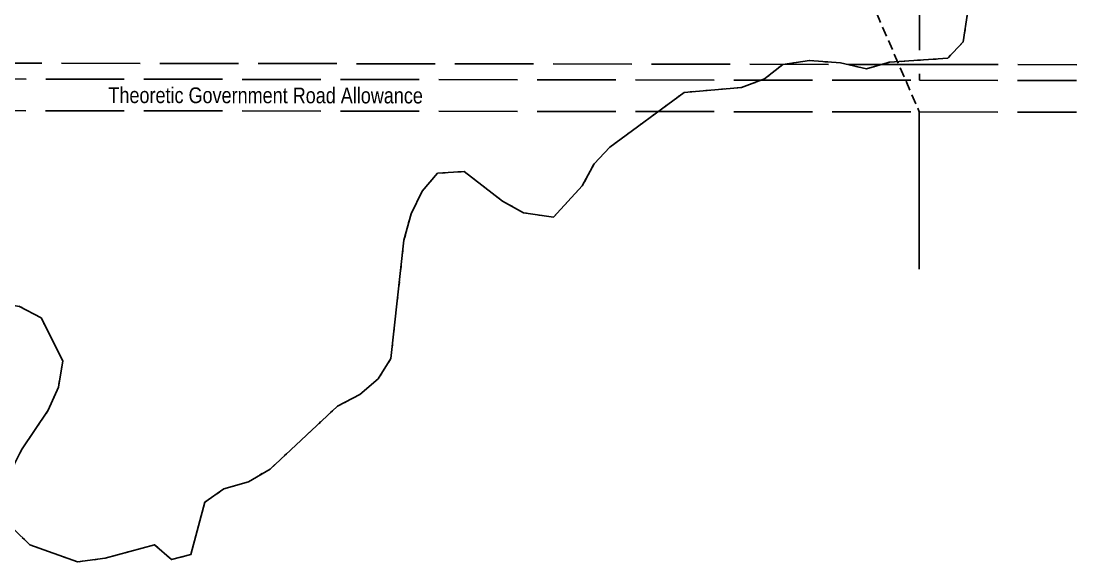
# Model space of a CAD drawing. Extents: x 487965 to 496519, y 6039746 to 6047500.
# Drawn here: x 492054 to 492725, y 6042283 to 6042626 of the extents above; entities that cross this region are included whole.
import ezdxf
from ezdxf.enums import TextEntityAlignment as Align

# ---------------------------------------------------------------- set-up
doc = ezdxf.new("R2010")
doc.units = 0
doc.header["$LTSCALE"] = 5
for name, pattern in [('foc-QUARTERLINE', [33, 25, -3, 2, -3]), ('foc-TIELINE', [1.875, 1.25, -0.625]), ('foc-UNSURVEYED', [12.5, 10, -2.5]), ('foc-WHEELTRACKS', [2, 0.4, -1.6])]:
    doc.linetypes.add(name, pattern=pattern)
for name, color, linetype in [('L-QSEC', 8, 'foc-QUARTERLINE'), ('L-ROAD-T', 7, 'Continuous'), ('L-TIE', 7, 'foc-TIELINE'), ('L-USEC', 7, 'foc-UNSURVEYED'), ('T-WATER-P3', 160, 'foc-WHEELTRACKS')]:
    doc.layers.add(name, color=color, linetype=linetype)
doc.styles.add('80L', font='ARIALN.TTF', dxfattribs={"height": 10})
doc.styles.add('foc-LtypeFont', font='ARIALN.TTF', dxfattribs={"height": 7.35})
doc.linetypes.add('foc-TOPO-flowdirection-NOLINE', pattern='A,0,[">",foc-LtypeFont,S=0.3,R=0,X=0,Y=-0.945],-20,[">",foc-LtypeFont,S=0.3,R=0,X=0,Y=-0.945],0', length=20)

msp = doc.modelspace()

# ---------------------------------------------------------------- linework, layer by layer
at = {"layer": 'L-QSEC'}
for p, q in [((492626.095, 6043392.897), (492624.861, 6042588.808)), ((492624.833, 6042568.691), (492624.68, 6042468.692))]:
    msp.add_line(p, q, dxfattribs=at)
at = {"layer": 'L-TIE', "flags": 128}
msp.add_lwpolyline([(492448.899, 6042975.437), (492624.833, 6042568.691)], dxfattribs=at)
at = {"layer": 'L-USEC'}
for p, q in [((491829.525, 6042600.014), (492624.877, 6042598.871)), ((492624.876, 6042598.871), (492724.879, 6042598.728)), ((491819.444, 6042589.965), (492624.862, 6042588.808)), ((492624.862, 6042588.808), (492724.864, 6042588.664)), ((491819.41, 6042569.849), (492624.833, 6042568.691)), ((492624.833, 6042568.691), (492724.833, 6042568.548))]:
    msp.add_line(p, q, dxfattribs=at)
at = {"layer": 'T-WATER-P3', "flags": 128}
for points in [[(492392.318, 6042501.857), (492410.612, 6042521.698), (492418.052, 6042535.743), (492428.141, 6042546.334), (492475.266, 6042581.085), (492511.84, 6042584.297), (492526.502, 6042589.751), (492538.103, 6042598.907), (492555.13, 6042601.398), (492574.782, 6042599.895), (492591.295, 6042596.096), (492605.916, 6042600.347), (492642.945, 6042602.824), (492652.786, 6042613.184), (492655.562, 6042631.41), (492645.927, 6042641.465), (492646.964, 6042658.007), (492659.355, 6042665.579), (492675.335, 6042669.185), (492703.308, 6042682.836), (492718.75, 6042688.262), (492725.017, 6042688.42)], [(490831.661, 6042487.669), (490890.195, 6042465.095), (490905.008, 6042457.15), (490930.931, 6042438.437), (491028.466, 6042387.641), (491045.422, 6042364.846), (491059.99, 6042363.935), (491080.482, 6042385.589), (491094.77, 6042392.434), (491114.612, 6042391.167), (491161.729, 6042375.584), (491248.836, 6042359.495), (491274.477, 6042344.878), (491291, 6042348.526), (491319.709, 6042362.574), (491337.605, 6042358.85), (491351.822, 6042351.103), (491363.625, 6042341.214), (491378.329, 6042335.434), (491396.95, 6042333.606), (491424.748, 6042318.795), (491442.502, 6042314.353), (491481.978, 6042310.981), (491543.436, 6042309.27), (491559.5, 6042313.535), (491596.278, 6042337.103), (491607.981, 6042347.46), (491622.045, 6042374.495), (491631.953, 6042386.895), (491655.034, 6042405.097), (491675.153, 6042428.145), (491689.188, 6042434.58), (491707.96, 6042433.647), (491719.985, 6042442.913), (491737.327, 6042467.315), (491750.229, 6042475.83), (491781.068, 6042483.559), (491795.25, 6042476.596), (491811.388, 6042479.475), (491819.083, 6042492.189), (491825.111, 6042507.062), (491843.07, 6042508.8), (491856.244, 6042516.406), (491865.53, 6042528.164), (491877.112, 6042536.785), (491891.811, 6042530.824), (491906.559, 6042531.709), (491917.743, 6042540.941), (491928.171, 6042534.825), (491936.416, 6042522.773), (491952.434, 6042518.511), (491963.036, 6042508.664), (491969.56, 6042495.41), (491989.347, 6042474.683), (491991.031, 6042458.649), (491987.822, 6042443.622), (492001.332, 6042441.604), (492016.856, 6042445.947), (492035.306, 6042447.907), (492052.751, 6042445.038), (492066.507, 6042437.846), (492080.302, 6042410.414), (492077.517, 6042393.689), (492071.078, 6042379.072), (492054.134, 6042353.935), (492046.92, 6042339.522), (492045.836, 6042321.6), (492048.724, 6042303.844), (492059.306, 6042293.397), (492089.761, 6042282.581), (492107.32, 6042284.872), (492138.549, 6042293.492), (492149.525, 6042284.051), (492161.705, 6042287.186), (492170.635, 6042320.459), (492182.697, 6042329.003), (492198.408, 6042333.519), (492212.075, 6042341.588), (492254.994, 6042381.647), (492269.243, 6042389.093), (492280.808, 6042398.975), (492288.931, 6042411.855), (492297.229, 6042487.075), (492301.76, 6042503.981), (492308.851, 6042518.339), (492318.546, 6042529.665), (492335.523, 6042530.774), (492359.884, 6042512.055), (492373.149, 6042504.52), (492392.318, 6042501.857)]]:
    msp.add_lwpolyline(points, dxfattribs=at)
at = {"layer": 'T-WATER-P3', "linetype": 'foc-TOPO-flowdirection-NOLINE', "flags": 128}
for points in [[(492392.318, 6042501.857), (492410.612, 6042521.698), (492418.052, 6042535.743), (492428.141, 6042546.334), (492475.266, 6042581.085), (492511.84, 6042584.297), (492526.502, 6042589.751), (492538.103, 6042598.907), (492555.13, 6042601.398), (492574.782, 6042599.895), (492591.295, 6042596.096), (492605.916, 6042600.347), (492642.945, 6042602.824), (492652.786, 6042613.184), (492655.562, 6042631.41), (492645.927, 6042641.465), (492646.964, 6042658.007), (492659.355, 6042665.579), (492675.335, 6042669.185), (492703.308, 6042682.836), (492718.75, 6042688.262), (492725.017, 6042688.42)], [(490831.661, 6042487.669), (490890.195, 6042465.095), (490905.008, 6042457.15), (490930.931, 6042438.437), (491028.466, 6042387.641), (491045.422, 6042364.846), (491059.99, 6042363.935), (491080.482, 6042385.589), (491094.77, 6042392.434), (491114.612, 6042391.167), (491161.729, 6042375.584), (491248.836, 6042359.495), (491274.477, 6042344.878), (491291, 6042348.526), (491319.709, 6042362.574), (491337.605, 6042358.85), (491351.822, 6042351.103), (491363.625, 6042341.214), (491378.329, 6042335.434), (491396.95, 6042333.606), (491424.748, 6042318.795), (491442.502, 6042314.353), (491481.978, 6042310.981), (491543.436, 6042309.27), (491559.5, 6042313.535), (491596.278, 6042337.103), (491607.981, 6042347.46), (491622.045, 6042374.495), (491631.953, 6042386.895), (491655.034, 6042405.097), (491675.153, 6042428.145), (491689.188, 6042434.58), (491707.96, 6042433.647), (491719.985, 6042442.913), (491737.327, 6042467.315), (491750.229, 6042475.83), (491781.068, 6042483.559), (491795.25, 6042476.596), (491811.388, 6042479.475), (491819.083, 6042492.189), (491825.111, 6042507.062), (491843.07, 6042508.8), (491856.244, 6042516.406), (491865.53, 6042528.164), (491877.112, 6042536.785), (491891.811, 6042530.824), (491906.559, 6042531.709), (491917.743, 6042540.941), (491928.171, 6042534.825), (491936.416, 6042522.773), (491952.434, 6042518.511), (491963.036, 6042508.664), (491969.56, 6042495.41), (491989.347, 6042474.683), (491991.031, 6042458.649), (491987.822, 6042443.622), (492001.332, 6042441.604), (492016.856, 6042445.947), (492035.306, 6042447.907), (492052.751, 6042445.038), (492066.507, 6042437.846), (492080.302, 6042410.414), (492077.517, 6042393.689), (492071.078, 6042379.072), (492054.134, 6042353.935), (492046.92, 6042339.522), (492045.836, 6042321.6), (492048.724, 6042303.844), (492059.306, 6042293.397), (492089.761, 6042282.581), (492107.32, 6042284.872), (492138.549, 6042293.492), (492149.525, 6042284.051), (492161.705, 6042287.186), (492170.635, 6042320.459), (492182.697, 6042329.003), (492198.408, 6042333.519), (492212.075, 6042341.588), (492254.994, 6042381.647), (492269.243, 6042389.093), (492280.808, 6042398.975), (492288.931, 6042411.855), (492297.229, 6042487.075), (492301.76, 6042503.981), (492308.851, 6042518.339), (492318.546, 6042529.665), (492335.523, 6042530.774), (492359.884, 6042512.055), (492373.149, 6042504.52), (492392.318, 6042501.857)]]:
    msp.add_lwpolyline(points, dxfattribs=at)

# ---------------------------------------------------------------- texts
at = {"layer": 'L-ROAD-T', "style": '80L'}
msp.add_text('Theoretic Government Road Allowance', height=10, rotation=359.919534, dxfattribs=at).set_placement((492209.288, 6042579.237), align=Align.MIDDLE_CENTER)

doc.saveas('drawing.dxf')
